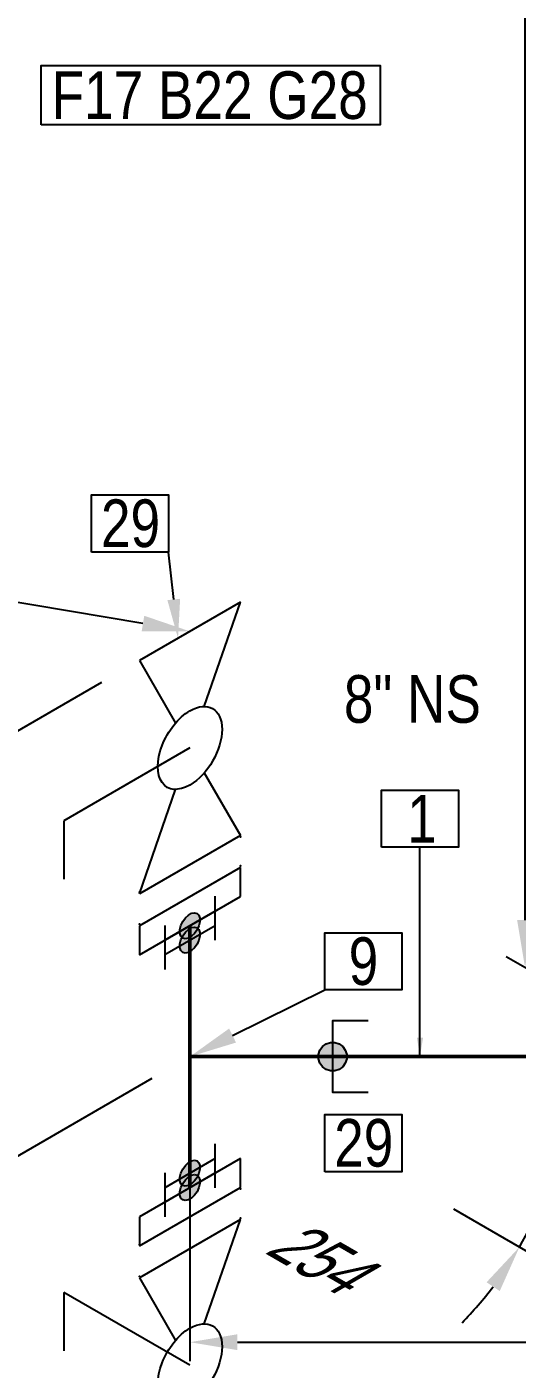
# Model space of a CAD drawing. Header units: millimetres. Extents: x 0 to 594, y 0 to 420.
# Drawn here: x 179.5 to 205.3, y 147.1 to 217.6 of the extents above; entities that cross this region are included whole.
import ezdxf
from ezdxf import colors
from ezdxf.entities.mleader import LeaderData, LeaderLine
from ezdxf.enums import TextEntityAlignment as Align
from ezdxf.math import Vec2, Vec3

# ---------------------------------------------------------------- set-up
doc = ezdxf.new("R2010")
doc.units = ezdxf.units.MM
doc.header["$LTSCALE"] = 0.25
for name, color, linetype in [('기울이기 상자', 7, 'Continuous'), ('밸브', 4, 'Continuous'), ('용접', 1, 'Continuous'), ('주석', 7, 'Continuous'), ('치수', 1, 'Continuous')]:
    doc.layers.add(name, color=color, linetype=linetype)
doc.layers.add('파이프 작은 보어', color=30, linetype='Continuous', lineweight=50)
doc.styles.add('AdskIsoAnnotation', font='arial.ttf', dxfattribs={"width": 0.8, "height": 1})
doc.styles.add('AdskIsoMetric', font='arial.ttf', dxfattribs={"width": 0.8, "height": 2.5})
doc.styles.add('AdskIsoMetric-30', font='arial.ttf', dxfattribs={"width": 0.8, "height": 2.5})
doc.styles.add('AdskIsoMetric30', font='arial.ttf', dxfattribs={"width": 0.8, "oblique": 30, "height": 2.5})
doc.styles.get("Standard").update_dxf_attribs({"font": 'arial.ttf'})
doc.dimstyles.new('AdskIsoMetric', dxfattribs={"dimtxt": 2.5, "dimasz": 2.5, "dimexe": 1, "dimexo": 2, "dimgap": 0.8, "dimtad": 1, "dimdec": 0, "dimrnd": 1, "dimzin": 0, "dimdsep": 46, "dimtxsty": 'AdskIsoMetric', "dimcen": 0, "dimclrt": 7, "dimadec": 0, "dimazin": 0, "dimtfac": 1, "dimtdec": 0, "dimtmove": 1, "dimatfit": 3, "dimfxl": 0, "dimfrac": 2, "dimtolj": 1, "dimtzin": 0, "dimarcsym": 0})

# ---------------------------------------------------------------- blocks, each defined once
blk = doc.blocks.new('개스킷-1-IsoRight')
at = {"color": 0, "linetype": 'ByBlock', "lineweight": -2, "extrusion": (1, 0, 0)}
for p in [(-0.0442, 0.2296), (0.0442, 0.1786), (-0.0529, -0.1736), (0.0442, -0.2296)]:
    blk.add_point(p, dxfattribs=at)
blk = doc.blocks.new('볼 밸브-1-IsoRight')
at = {"color": 0, "linetype": 'ByBlock', "lineweight": -2, "extrusion": (0.707107, 0.408248, -0.57735)}
for p, q in [((-0.1006, 0.1164), (-0.3536, 0.4082)), ((-0.3536, 0.4082), (-0.3536, 0)), ((0.1006, 0.0001), (0.3536, 0)), ((-0.3536, 0), (-0.1006, -0.0001)), ((0.3536, 0), (0.3536, -0.4082)), ((0.1125, -0.065), (0.1125, -0.065)), ((0.3536, -0.4082), (0.1007, -0.1162))]:
    blk.add_line(p, q, dxfattribs=at)
at = {"linetype": 'ByBlock', "extrusion": (-1.92296e-16, -1.11022e-16, -1)}
for start_param, end_param in [(-0.785398, 2.356194), (2.356194, 5.497787)]:
    blk.add_ellipse((0, 0), major_axis=(-0.0796, 0.1378), ratio=0.57735, start_param=start_param, end_param=end_param, dxfattribs=at)
blk = doc.blocks.new('Operator_Lever-1-IsoLeft')
at = {"color": 0, "linetype": 'ByBlock', "lineweight": -2, "extrusion": (0, 0.816497, 0.57735)}
for p, q in [((0, 0), (-0.4419, -0.2552)), ((-0.4419, -0.2552), (-0.2652, -0.3572))]:
    blk.add_line(p, q, dxfattribs=at)
blk = doc.blocks.new('플랜지-1-IsoRight')
at = {"color": 0, "linetype": 'ByBlock', "lineweight": -2}
blk.add_wipeout([(0.0442, 0.1786), (-0.0442, 0.2296), (-0.0442, -0.1786), (0.0442, -0.2296)], dxfattribs=at)
at = {"color": 0, "linetype": 'ByBlock', "lineweight": -2, "extrusion": (0.707107, 0.408248, -0.57735)}
for p, q in [((0.0442, 0.1786), (-0.0442, 0.2296)), ((-0.0442, 0.2296), (-0.0442, -0.1786)), ((0.0442, -0.2296), (0.0442, 0.1786)), ((-0.0442, -0.1786), (0.0442, -0.2296))]:
    blk.add_line(p, q, dxfattribs=at)
at = {"color": 0, "linetype": 'ByBlock', "lineweight": -2}
blk.add_wipeout([(0.0442, 0.1786), (-0.0442, 0.2296), (-0.0442, -0.1786), (0.0442, -0.2296)], dxfattribs=at)
at = {"color": 0, "linetype": 'ByBlock', "lineweight": -2, "extrusion": (0.707107, 0.408248, -0.57735)}
for p, q in [((0.0442, 0.1786), (-0.0442, 0.2296)), ((-0.0442, 0.2296), (-0.0442, -0.1786)), ((0.0442, -0.2296), (0.0442, 0.1786)), ((-0.0442, -0.1786), (0.0442, -0.2296))]:
    blk.add_line(p, q, dxfattribs=at)
blk = doc.blocks.new('Operator_Lever-2-IsoRight')
at = {"color": 0, "linetype": 'ByBlock', "lineweight": -2, "extrusion": (-0.707107, -0.408248, 0.57735)}
for p, q in [((0, 0), (0, -0.5103)), ((0, -0.5103), (0.1768, -0.6124))]:
    blk.add_line(p, q, dxfattribs=at)
blk = doc.blocks.new('*D148')
at = {"layer": 'Defpoints', "color": 0}
for p in [(188.108, 163.499), (208.108, 163.499), (206.902, 156.659), (205.429, 153.499)]:
    blk.add_point(p, dxfattribs=at)
at = {"layer": '치수', "color": 0, "lineweight": -2}
for start, end in [(7.16661, 14.33325), (330, 359.99996), (315.66671, 322.83336)]:
    blk.add_arc((188.108, 163.499), 20, start, end, dxfattribs=at)
at = {"layer": '치수', "color": 0}
for points in [[(208.368, 166.02), (207.536, 165.968), (208.108, 163.499)], [(203.699, 151.647), (204.393, 151.186), (205.429, 153.499)]]:
    blk.add_solid(points, dxfattribs=at)
at = {"layer": '치수', "color": 7, "insert": (211.618, 158.006), "char_height": 2.5, "attachment_point": 5, "style": 'AdskIsoMetric'}
blk.add_mtext('\\A1;45° H', dxfattribs=at)
blk = doc.blocks.new('*D95')
at = {"layer": 'Defpoints', "color": 0}
for p in [(188.108, 163.499), (227.374, 163.499), (227.374, 148.499)]:
    blk.add_point(p, dxfattribs=at)
at = {"layer": '치수', "color": 0, "lineweight": -2}
for p, q in [((188.108, 161.499), (188.108, 147.499)), ((227.374, 161.499), (227.374, 147.499)), ((190.608, 148.499), (224.874, 148.499))]:
    blk.add_line(p, q, dxfattribs=at)
at = {"layer": '치수', "color": 0}
for points in [[(190.608, 148.916), (190.608, 148.083), (188.108, 148.499)], [(224.874, 148.916), (224.874, 148.083), (227.374, 148.499)]]:
    blk.add_solid(points, dxfattribs=at)
at = {"layer": '치수', "color": 7, "insert": (211.551, 150.92), "char_height": 2.5, "attachment_point": 5, "style": 'AdskIsoMetric'}
blk.add_mtext('\\A1;359', dxfattribs=at)
blk = doc.blocks.new('*D96')
at = {"layer": 'Defpoints', "color": 0}
for p in [(185.457, 184.306), (188.108, 163.499), (175.118, 155.999)]:
    blk.add_point(p, dxfattribs=at)
at = {"layer": '치수', "color": 0, "lineweight": -2}
for p, q in [((183.457, 183.151), (174.118, 177.759)), ((175.118, 175.836), (175.118, 158.499)), ((186.108, 162.345), (174.118, 155.422))]:
    blk.add_line(p, q, dxfattribs=at)
at = {"layer": '치수', "color": 0}
for points in [[(174.701, 175.836), (175.535, 175.836), (175.118, 178.336)], [(174.701, 158.499), (175.535, 158.499), (175.118, 155.999)]]:
    blk.add_solid(points, dxfattribs=at)
at = {"layer": '치수', "color": 7, "insert": (172.873, 165.872), "char_height": 2.5, "attachment_point": 5, "rotation": 90, "style": 'AdskIsoMetric-30'}
blk.add_mtext('\\A1;227', dxfattribs=at)
blk = doc.blocks.new('*D97')
at = {"layer": 'Defpoints', "color": 0}
for p in [(188.108, 163.499), (188.108, 134.134), (175.118, 126.634)]:
    blk.add_point(p, dxfattribs=at)
at = {"layer": '치수', "color": 0, "lineweight": -2}
for p, q in [((186.108, 162.345), (174.118, 155.422)), ((175.118, 153.499), (175.118, 129.134)), ((186.108, 132.979), (174.118, 126.057))]:
    blk.add_line(p, q, dxfattribs=at)
at = {"layer": '치수', "color": 0}
for points in [[(174.701, 153.499), (175.535, 153.499), (175.118, 155.999)], [(174.701, 129.134), (175.535, 129.134), (175.118, 126.634)]]:
    blk.add_solid(points, dxfattribs=at)
at = {"layer": '치수', "color": 7, "insert": (172.851, 140.008), "char_height": 2.5, "attachment_point": 5, "rotation": 90, "style": 'AdskIsoMetric-30'}
blk.add_mtext('\\A1;328', dxfattribs=at)
blk = doc.blocks.new('*D129')
at = {"layer": 'Defpoints', "color": 0}
for p in [(205.724, 273.236), (227.374, 260.736), (227.374, 155.671)]:
    blk.add_point(p, dxfattribs=at)
at = {"layer": '치수', "color": 0, "lineweight": -2}
for p, q in [((225.374, 261.891), (204.724, 273.813)), ((205.724, 170.671), (205.724, 270.736)), ((225.374, 156.826), (204.724, 168.748))]:
    blk.add_line(p, q, dxfattribs=at)
at = {"layer": '치수', "color": 0}
for points in [[(205.307, 270.736), (206.14, 270.736), (205.724, 273.236)], [(205.307, 170.671), (206.14, 170.671), (205.724, 168.171)]]:
    blk.add_solid(points, dxfattribs=at)
at = {"layer": '치수', "color": 7, "insert": (203.457, 222.012), "char_height": 2.5, "attachment_point": 5, "rotation": 90, "style": 'AdskIsoMetric30'}
blk.add_mtext('\\A1;1885', dxfattribs=at)
blk = doc.blocks.new('*D138')
at = {"layer": 'Defpoints', "color": 0}
for p in [(188.108, 163.499), (207.74, 152.164), (207.741, 152.164)]:
    blk.add_point(p, dxfattribs=at)
at = {"layer": '치수', "color": 7, "insert": (194.601, 153.119), "char_height": 2.5, "attachment_point": 5, "rotation": 330, "style": 'AdskIsoMetric30'}
blk.add_mtext('\\A1;254', dxfattribs=at)
blk = doc.blocks.new('티-1-Iso2DSkew0')
at = {"color": 0, "linetype": 'ByBlock', "lineweight": -2, "extrusion": (3.71186e-06, 0.57735, -0.816497)}
for p, q in [((0, 0), (0, 6.124)), ((0, -6.124), (0, 0)), ((0, 0), (7.5, 0))]:
    blk.add_line(p, q, dxfattribs=at)
blk = doc.blocks.new('SocketWeld-1-IsoRight')
blk.add_hatch(color=256).paths.add_polyline_path([(0.0055, 0.0371), (0.0057, 0.0369), (0.006, 0.0367), (0.0062, 0.0365), (0.0064, 0.0363), (0.0066, 0.0361), (0.0068, 0.0359), (0.007, 0.0357), (0.0072, 0.0355), (0.0075, 0.0353), (0.0077, 0.0351), (0.0079, 0.0349), (0.0081, 0.0347), (0.0083, 0.0345), (0.0085, 0.0343), (0.0088, 0.0341), (0.009, 0.0339), (0.0092, 0.0337), (0.0094, 0.0334), (0.0096, 0.0332), (0.0098, 0.033), (0.01, 0.0328), (0.0103, 0.0326), (0.0105, 0.0324), (0.0107, 0.0322), (0.0109, 0.032), (0.0111, 0.0318), (0.0113, 0.0316), (0.0115, 0.0314), (0.0118, 0.0312), (0.012, 0.031), (0.0122, 0.0308), (0.0124, 0.0306), (0.0126, 0.0304), (0.0128, 0.0302), (0.013, 0.03), (0.0133, 0.0298), (0.0135, 0.0296), (0.0137, 0.0294), (0.0139, 0.0292), (0.0141, 0.0289), (0.0143, 0.0287), (0.0145, 0.0285), (0.0148, 0.0283), (0.015, 0.0281), (0.0152, 0.0279), (0.0154, 0.0277), (0.0156, 0.0275), (0.0158, 0.0273), (0.0161, 0.0271), (0.0161, 0.0271), (0.0162, 0.0268), (0.0164, 0.0266), (0.0166, 0.0263), (0.0168, 0.0261), (0.017, 0.0258), (0.0171, 0.0256), (0.0173, 0.0253), (0.0175, 0.025), (0.0177, 0.0248), (0.0179, 0.0245), (0.0181, 0.0243), (0.0182, 0.024), (0.0184, 0.0237), (0.0186, 0.0235), (0.0188, 0.0232), (0.019, 0.023), (0.0192, 0.0227), (0.0193, 0.0225), (0.0195, 0.0222), (0.0197, 0.0219), (0.0199, 0.0217), (0.0201, 0.0214), (0.0203, 0.0212), (0.0204, 0.0209), (0.0206, 0.0206), (0.0208, 0.0204), (0.021, 0.0201), (0.0212, 0.0199), (0.0213, 0.0196), (0.0215, 0.0193), (0.0217, 0.0191), (0.0219, 0.0188), (0.0221, 0.0186), (0.0223, 0.0183), (0.0224, 0.0181), (0.0226, 0.0178), (0.0228, 0.0175), (0.023, 0.0173), (0.0232, 0.017), (0.0234, 0.0168), (0.0235, 0.0165), (0.0237, 0.0162), (0.0239, 0.016), (0.0241, 0.0157), (0.0243, 0.0155), (0.0245, 0.0152), (0.0246, 0.015), (0.0248, 0.0147), (0.025, 0.0144), (0.025, 0.0144), (0.0251, 0.0141), (0.0253, 0.0139), (0.0254, 0.0136), (0.0255, 0.0133), (0.0257, 0.013), (0.0258, 0.0127), (0.0259, 0.0124), (0.0261, 0.0121), (0.0262, 0.0118), (0.0263, 0.0116), (0.0265, 0.0113), (0.0266, 0.011), (0.0267, 0.0107), (0.0269, 0.0104), (0.027, 0.0101), (0.0271, 0.0098), (0.0273, 0.0095), (0.0274, 0.0093), (0.0275, 0.009), (0.0277, 0.0087), (0.0278, 0.0084), (0.0279, 0.0081), (0.0281, 0.0078), (0.0282, 0.0075), (0.0283, 0.0072), (0.0284, 0.007), (0.0286, 0.0067), (0.0287, 0.0064), (0.0288, 0.0061), (0.029, 0.0058), (0.0291, 0.0055), (0.0292, 0.0052), (0.0294, 0.0049), (0.0295, 0.0047), (0.0296, 0.0044), (0.0298, 0.0041), (0.0299, 0.0038), (0.03, 0.0035), (0.0302, 0.0032), (0.0303, 0.0029), (0.0304, 0.0026), (0.0306, 0.0024), (0.0307, 0.0021), (0.0308, 0.0018), (0.031, 0.0015), (0.0311, 0.0012), (0.0312, 0.0009), (0.0314, 0.0006), (0.0315, 0.0003), (0.0315, 0.0003), (0.0316, 0.0001), (0.0316, -0.0002), (0.0317, -0.0005), (0.0318, -0.0008), (0.0319, -0.0011), (0.0319, -0.0014), (0.032, -0.0017), (0.0321, -0.002), (0.0321, -0.0022), (0.0322, -0.0025), (0.0323, -0.0028), (0.0323, -0.0031), (0.0324, -0.0034), (0.0325, -0.0037), (0.0325, -0.004), (0.0326, -0.0043), (0.0327, -0.0046), (0.0328, -0.0048), (0.0328, -0.0051), (0.0329, -0.0054), (0.033, -0.0057), (0.033, -0.006), (0.0331, -0.0063), (0.0332, -0.0066), (0.0332, -0.0069), (0.0333, -0.0071), (0.0334, -0.0074), (0.0335, -0.0077), (0.0335, -0.008), (0.0336, -0.0083), (0.0337, -0.0086), (0.0337, -0.0089), (0.0338, -0.0092), (0.0339, -0.0095), (0.0339, -0.0097), (0.034, -0.01), (0.0341, -0.0103), (0.0342, -0.0106), (0.0342, -0.0109), (0.0343, -0.0112), (0.0344, -0.0115), (0.0344, -0.0118), (0.0345, -0.012), (0.0346, -0.0123), (0.0346, -0.0126), (0.0347, -0.0129), (0.0348, -0.0132), (0.0349, -0.0135), (0.0349, -0.0138), (0.0349, -0.0138), (0.0349, -0.014), (0.0349, -0.0143), (0.0349, -0.0146), (0.0349, -0.0148), (0.0349, -0.0151), (0.0349, -0.0153), (0.0349, -0.0156), (0.0349, -0.0159), (0.0349, -0.0161), (0.0349, -0.0164), (0.0349, -0.0166), (0.0349, -0.0169), (0.0349, -0.0172), (0.0349, -0.0174), (0.0349, -0.0177), (0.0349, -0.0179), (0.0349, -0.0182), (0.0349, -0.0185), (0.0349, -0.0187), (0.0349, -0.019), (0.0349, -0.0192), (0.0349, -0.0195), (0.0349, -0.0198), (0.0349, -0.02), (0.0349, -0.0203), (0.0349, -0.0206), (0.0349, -0.0208), (0.0349, -0.0211), (0.0349, -0.0213), (0.0349, -0.0216), (0.0349, -0.0219), (0.0349, -0.0221), (0.0349, -0.0224), (0.0349, -0.0226), (0.0349, -0.0229), (0.0349, -0.0232), (0.0349, -0.0234), (0.0349, -0.0237), (0.0349, -0.0239), (0.0349, -0.0242), (0.0349, -0.0245), (0.0349, -0.0247), (0.0349, -0.025), (0.0349, -0.0252), (0.0349, -0.0255), (0.0349, -0.0258), (0.0349, -0.026), (0.0349, -0.0263), (0.0349, -0.0265), (0.0349, -0.0265), (0.0349, -0.0268), (0.0348, -0.027), (0.0347, -0.0272), (0.0346, -0.0274), (0.0346, -0.0276), (0.0345, -0.0278), (0.0344, -0.028), (0.0344, -0.0282), (0.0343, -0.0284), (0.0342, -0.0286), (0.0342, -0.0288), (0.0341, -0.029), (0.034, -0.0292), (0.0339, -0.0295), (0.0339, -0.0297), (0.0338, -0.0299), (0.0337, -0.0301), (0.0337, -0.0303), (0.0336, -0.0305), (0.0335, -0.0307), (0.0335, -0.0309), (0.0334, -0.0311), (0.0333, -0.0313), (0.0332, -0.0315), (0.0332, -0.0317), (0.0331, -0.0319), (0.033, -0.0322), (0.033, -0.0324), (0.0329, -0.0326), (0.0328, -0.0328), (0.0328, -0.033), (0.0327, -0.0332), (0.0326, -0.0334), (0.0325, -0.0336), (0.0325, -0.0338), (0.0324, -0.034), (0.0323, -0.0342), (0.0323, -0.0344), (0.0322, -0.0346), (0.0321, -0.0349), (0.0321, -0.0351), (0.032, -0.0353), (0.0319, -0.0355), (0.0319, -0.0357), (0.0318, -0.0359), (0.0317, -0.0361), (0.0316, -0.0363), (0.0316, -0.0365), (0.0315, -0.0367), (0.0315, -0.0367), (0.0314, -0.0369), (0.0312, -0.037), (0.0311, -0.0371), (0.031, -0.0373), (0.0308, -0.0374), (0.0307, -0.0375), (0.0306, -0.0377), (0.0304, -0.0378), (0.0303, -0.0379), (0.0302, -0.0381), (0.03, -0.0382), (0.0299, -0.0383), (0.0298, -0.0385), (0.0296, -0.0386), (0.0295, -0.0387), (0.0294, -0.0389), (0.0292, -0.039), (0.0291, -0.0391), (0.029, -0.0393), (0.0288, -0.0394), (0.0287, -0.0395), (0.0286, -0.0397), (0.0284, -0.0398), (0.0283, -0.0399), (0.0282, -0.0401), (0.0281, -0.0402), (0.0279, -0.0403), (0.0278, -0.0405), (0.0277, -0.0406), (0.0275, -0.0408), (0.0274, -0.0409), (0.0273, -0.041), (0.0271, -0.0412), (0.027, -0.0413), (0.0269, -0.0414), (0.0267, -0.0416), (0.0266, -0.0417), (0.0265, -0.0418), (0.0263, -0.042), (0.0262, -0.0421), (0.0261, -0.0422), (0.0259, -0.0424), (0.0258, -0.0425), (0.0257, -0.0426), (0.0255, -0.0428), (0.0254, -0.0429), (0.0253, -0.043), (0.0251, -0.0432), (0.025, -0.0433), (0.025, -0.0433), (0.0248, -0.0433), (0.0246, -0.0434), (0.0245, -0.0434), (0.0243, -0.0435), (0.0241, -0.0435), (0.0239, -0.0436), (0.0237, -0.0436), (0.0235, -0.0437), (0.0234, -0.0437), (0.0232, -0.0438), (0.023, -0.0438), (0.0228, -0.0439), (0.0226, -0.0439), (0.0224, -0.044), (0.0223, -0.044), (0.0221, -0.0441), (0.0219, -0.0441), (0.0217, -0.0442), (0.0215, -0.0442), (0.0213, -0.0443), (0.0212, -0.0443), (0.021, -0.0444), (0.0208, -0.0444), (0.0206, -0.0444), (0.0204, -0.0445), (0.0203, -0.0445), (0.0201, -0.0446), (0.0199, -0.0446), (0.0197, -0.0447), (0.0195, -0.0447), (0.0193, -0.0448), (0.0192, -0.0448), (0.019, -0.0449), (0.0188, -0.0449), (0.0186, -0.045), (0.0184, -0.045), (0.0182, -0.0451), (0.0181, -0.0451), (0.0179, -0.0452), (0.0177, -0.0452), (0.0175, -0.0453), (0.0173, -0.0453), (0.0171, -0.0454), (0.017, -0.0454), (0.0168, -0.0455), (0.0166, -0.0455), (0.0164, -0.0455), (0.0162, -0.0456), (0.0161, -0.0456), (0.0161, -0.0456), (0.0158, -0.0456), (0.0156, -0.0456), (0.0154, -0.0455), (0.0152, -0.0455), (0.015, -0.0454), (0.0148, -0.0454), (0.0145, -0.0453), (0.0143, -0.0453), (0.0141, -0.0453), (0.0139, -0.0452), (0.0137, -0.0452), (0.0135, -0.0451), (0.0133, -0.0451), (0.013, -0.045), (0.0128, -0.045), (0.0126, -0.0449), (0.0124, -0.0449), (0.0122, -0.0449), (0.012, -0.0448), (0.0118, -0.0448), (0.0115, -0.0447), (0.0113, -0.0447), (0.0111, -0.0446), (0.0109, -0.0446), (0.0107, -0.0446), (0.0105, -0.0445), (0.0103, -0.0445), (0.01, -0.0444), (0.0098, -0.0444), (0.0096, -0.0443), (0.0094, -0.0443), (0.0092, -0.0443), (0.009, -0.0442), (0.0088, -0.0442), (0.0085, -0.0441), (0.0083, -0.0441), (0.0081, -0.044), (0.0079, -0.044), (0.0077, -0.0439), (0.0075, -0.0439), (0.0072, -0.0439), (0.007, -0.0438), (0.0068, -0.0438), (0.0066, -0.0437), (0.0064, -0.0437), (0.0062, -0.0436), (0.006, -0.0436), (0.0057, -0.0436), (0.0055, -0.0435), (0.0055, -0.0435), (0.0053, -0.0434), (0.0051, -0.0433), (0.0049, -0.0431), (0.0046, -0.043), (0.0044, -0.0429), (0.0042, -0.0427), (0.004, -0.0426), (0.0037, -0.0425), (0.0035, -0.0423), (0.0033, -0.0422), (0.003, -0.0421), (0.0028, -0.042), (0.0026, -0.0418), (0.0024, -0.0417), (0.0021, -0.0416), (0.0019, -0.0414), (0.0017, -0.0413), (0.0015, -0.0412), (0.0012, -0.041), (0.001, -0.0409), (0.0008, -0.0408), (0.0006, -0.0406), (0.0003, -0.0405), (0.0001, -0.0404), (-0.0001, -0.0403), (-0.0003, -0.0401), (-0.0006, -0.04), (-0.0008, -0.0399), (-0.001, -0.0397), (-0.0012, -0.0396), (-0.0015, -0.0395), (-0.0017, -0.0393), (-0.0019, -0.0392), (-0.0021, -0.0391), (-0.0024, -0.039), (-0.0026, -0.0388), (-0.0028, -0.0387), (-0.003, -0.0386), (-0.0033, -0.0384), (-0.0035, -0.0383), (-0.0037, -0.0382), (-0.004, -0.038), (-0.0042, -0.0379), (-0.0044, -0.0378), (-0.0046, -0.0377), (-0.0049, -0.0375), (-0.0051, -0.0374), (-0.0053, -0.0373), (-0.0055, -0.0371), (-0.0055, -0.0371), (-0.0057, -0.0369), (-0.006, -0.0367), (-0.0062, -0.0365), (-0.0064, -0.0363), (-0.0066, -0.0361), (-0.0068, -0.0359), (-0.007, -0.0357), (-0.0072, -0.0355), (-0.0075, -0.0353), (-0.0077, -0.0351), (-0.0079, -0.0349), (-0.0081, -0.0347), (-0.0083, -0.0345), (-0.0085, -0.0343), (-0.0088, -0.0341), (-0.009, -0.0339), (-0.0092, -0.0337), (-0.0094, -0.0334), (-0.0096, -0.0332), (-0.0098, -0.033), (-0.01, -0.0328), (-0.0103, -0.0326), (-0.0105, -0.0324), (-0.0107, -0.0322), (-0.0109, -0.032), (-0.0111, -0.0318), (-0.0113, -0.0316), (-0.0115, -0.0314), (-0.0118, -0.0312), (-0.012, -0.031), (-0.0122, -0.0308), (-0.0124, -0.0306), (-0.0126, -0.0304), (-0.0128, -0.0302), (-0.013, -0.03), (-0.0133, -0.0298), (-0.0135, -0.0296), (-0.0137, -0.0294), (-0.0139, -0.0292), (-0.0141, -0.0289), (-0.0143, -0.0287), (-0.0145, -0.0285), (-0.0148, -0.0283), (-0.015, -0.0281), (-0.0152, -0.0279), (-0.0154, -0.0277), (-0.0156, -0.0275), (-0.0158, -0.0273), (-0.0161, -0.0271), (-0.0161, -0.0271), (-0.0162, -0.0268), (-0.0164, -0.0266), (-0.0166, -0.0263), (-0.0168, -0.0261), (-0.017, -0.0258), (-0.0171, -0.0256), (-0.0173, -0.0253), (-0.0175, -0.025), (-0.0177, -0.0248), (-0.0179, -0.0245), (-0.0181, -0.0243), (-0.0182, -0.024), (-0.0184, -0.0237), (-0.0186, -0.0235), (-0.0188, -0.0232), (-0.019, -0.023), (-0.0192, -0.0227), (-0.0193, -0.0225), (-0.0195, -0.0222), (-0.0197, -0.0219), (-0.0199, -0.0217), (-0.0201, -0.0214), (-0.0203, -0.0212), (-0.0204, -0.0209), (-0.0206, -0.0206), (-0.0208, -0.0204), (-0.021, -0.0201), (-0.0212, -0.0199), (-0.0213, -0.0196), (-0.0215, -0.0193), (-0.0217, -0.0191), (-0.0219, -0.0188), (-0.0221, -0.0186), (-0.0223, -0.0183), (-0.0224, -0.0181), (-0.0226, -0.0178), (-0.0228, -0.0175), (-0.023, -0.0173), (-0.0232, -0.017), (-0.0234, -0.0168), (-0.0235, -0.0165), (-0.0237, -0.0162), (-0.0239, -0.016), (-0.0241, -0.0157), (-0.0243, -0.0155), (-0.0245, -0.0152), (-0.0246, -0.015), (-0.0248, -0.0147), (-0.025, -0.0144), (-0.025, -0.0144), (-0.0251, -0.0141), (-0.0253, -0.0139), (-0.0254, -0.0136), (-0.0255, -0.0133), (-0.0257, -0.013), (-0.0258, -0.0127), (-0.0259, -0.0124), (-0.0261, -0.0121), (-0.0262, -0.0118), (-0.0263, -0.0116), (-0.0265, -0.0113), (-0.0266, -0.011), (-0.0267, -0.0107), (-0.0269, -0.0104), (-0.027, -0.0101), (-0.0271, -0.0098), (-0.0273, -0.0095), (-0.0274, -0.0093), (-0.0275, -0.009), (-0.0277, -0.0087), (-0.0278, -0.0084), (-0.0279, -0.0081), (-0.0281, -0.0078), (-0.0282, -0.0075), (-0.0283, -0.0072), (-0.0284, -0.007), (-0.0286, -0.0067), (-0.0287, -0.0064), (-0.0288, -0.0061), (-0.029, -0.0058), (-0.0291, -0.0055), (-0.0292, -0.0052), (-0.0294, -0.0049), (-0.0295, -0.0047), (-0.0296, -0.0044), (-0.0298, -0.0041), (-0.0299, -0.0038), (-0.03, -0.0035), (-0.0302, -0.0032), (-0.0303, -0.0029), (-0.0304, -0.0026), (-0.0306, -0.0024), (-0.0307, -0.0021), (-0.0308, -0.0018), (-0.031, -0.0015), (-0.0311, -0.0012), (-0.0312, -0.0009), (-0.0314, -0.0006), (-0.0315, -0.0003), (-0.0315, -0.0003), (-0.0316, -0.0001), (-0.0316, 0.0002), (-0.0317, 0.0005), (-0.0318, 0.0008), (-0.0319, 0.0011), (-0.0319, 0.0014), (-0.032, 0.0017), (-0.0321, 0.002), (-0.0321, 0.0022), (-0.0322, 0.0025), (-0.0323, 0.0028), (-0.0323, 0.0031), (-0.0324, 0.0034), (-0.0325, 0.0037), (-0.0325, 0.004), (-0.0326, 0.0043), (-0.0327, 0.0046), (-0.0328, 0.0048), (-0.0328, 0.0051), (-0.0329, 0.0054), (-0.033, 0.0057), (-0.033, 0.006), (-0.0331, 0.0063), (-0.0332, 0.0066), (-0.0332, 0.0069), (-0.0333, 0.0071), (-0.0334, 0.0074), (-0.0335, 0.0077), (-0.0335, 0.008), (-0.0336, 0.0083), (-0.0337, 0.0086), (-0.0337, 0.0089), (-0.0338, 0.0092), (-0.0339, 0.0095), (-0.0339, 0.0097), (-0.034, 0.01), (-0.0341, 0.0103), (-0.0342, 0.0106), (-0.0342, 0.0109), (-0.0343, 0.0112), (-0.0344, 0.0115), (-0.0344, 0.0118), (-0.0345, 0.012), (-0.0346, 0.0123), (-0.0346, 0.0126), (-0.0347, 0.0129), (-0.0348, 0.0132), (-0.0349, 0.0135), (-0.0349, 0.0138), (-0.0349, 0.0138), (-0.0349, 0.014), (-0.0349, 0.0143), (-0.0349, 0.0146), (-0.0349, 0.0148), (-0.0349, 0.0151), (-0.0349, 0.0153), (-0.0349, 0.0156), (-0.0349, 0.0159), (-0.0349, 0.0161), (-0.0349, 0.0164), (-0.0349, 0.0166), (-0.0349, 0.0169), (-0.0349, 0.0172), (-0.0349, 0.0174), (-0.0349, 0.0177), (-0.0349, 0.0179), (-0.0349, 0.0182), (-0.0349, 0.0185), (-0.0349, 0.0187), (-0.0349, 0.019), (-0.0349, 0.0192), (-0.0349, 0.0195), (-0.0349, 0.0198), (-0.0349, 0.02), (-0.0349, 0.0203), (-0.0349, 0.0206), (-0.0349, 0.0208), (-0.0349, 0.0211), (-0.0349, 0.0213), (-0.0349, 0.0216), (-0.0349, 0.0219), (-0.0349, 0.0221), (-0.0349, 0.0224), (-0.0349, 0.0226), (-0.0349, 0.0229), (-0.0349, 0.0232), (-0.0349, 0.0234), (-0.0349, 0.0237), (-0.0349, 0.0239), (-0.0349, 0.0242), (-0.0349, 0.0245), (-0.0349, 0.0247), (-0.0349, 0.025), (-0.0349, 0.0252), (-0.0349, 0.0255), (-0.0349, 0.0258), (-0.0349, 0.026), (-0.0349, 0.0263), (-0.0349, 0.0265), (-0.0349, 0.0265), (-0.0349, 0.0268), (-0.0348, 0.027), (-0.0347, 0.0272), (-0.0346, 0.0274), (-0.0346, 0.0276), (-0.0345, 0.0278), (-0.0344, 0.028), (-0.0344, 0.0282), (-0.0343, 0.0284), (-0.0342, 0.0286), (-0.0342, 0.0288), (-0.0341, 0.029), (-0.034, 0.0292), (-0.0339, 0.0295), (-0.0339, 0.0297), (-0.0338, 0.0299), (-0.0337, 0.0301), (-0.0337, 0.0303), (-0.0336, 0.0305), (-0.0335, 0.0307), (-0.0335, 0.0309), (-0.0334, 0.0311), (-0.0333, 0.0313), (-0.0332, 0.0315), (-0.0332, 0.0317), (-0.0331, 0.0319), (-0.033, 0.0322), (-0.033, 0.0324), (-0.0329, 0.0326), (-0.0328, 0.0328), (-0.0328, 0.033), (-0.0327, 0.0332), (-0.0326, 0.0334), (-0.0325, 0.0336), (-0.0325, 0.0338), (-0.0324, 0.034), (-0.0323, 0.0342), (-0.0323, 0.0344), (-0.0322, 0.0346), (-0.0321, 0.0349), (-0.0321, 0.0351), (-0.032, 0.0353), (-0.0319, 0.0355), (-0.0319, 0.0357), (-0.0318, 0.0359), (-0.0317, 0.0361), (-0.0316, 0.0363), (-0.0316, 0.0365), (-0.0315, 0.0367), (-0.0315, 0.0367), (-0.0314, 0.0369), (-0.0312, 0.037), (-0.0311, 0.0371), (-0.031, 0.0373), (-0.0308, 0.0374), (-0.0307, 0.0375), (-0.0306, 0.0377), (-0.0304, 0.0378), (-0.0303, 0.0379), (-0.0302, 0.0381), (-0.03, 0.0382), (-0.0299, 0.0383), (-0.0298, 0.0385), (-0.0296, 0.0386), (-0.0295, 0.0387), (-0.0294, 0.0389), (-0.0292, 0.039), (-0.0291, 0.0391), (-0.029, 0.0393), (-0.0288, 0.0394), (-0.0287, 0.0395), (-0.0286, 0.0397), (-0.0284, 0.0398), (-0.0283, 0.0399), (-0.0282, 0.0401), (-0.0281, 0.0402), (-0.0279, 0.0403), (-0.0278, 0.0405), (-0.0277, 0.0406), (-0.0275, 0.0408), (-0.0274, 0.0409), (-0.0273, 0.041), (-0.0271, 0.0412), (-0.027, 0.0413), (-0.0269, 0.0414), (-0.0267, 0.0416), (-0.0266, 0.0417), (-0.0265, 0.0418), (-0.0263, 0.042), (-0.0262, 0.0421), (-0.0261, 0.0422), (-0.0259, 0.0424), (-0.0258, 0.0425), (-0.0257, 0.0426), (-0.0255, 0.0428), (-0.0254, 0.0429), (-0.0253, 0.043), (-0.0251, 0.0432), (-0.025, 0.0433), (-0.025, 0.0433), (-0.0248, 0.0433), (-0.0246, 0.0434), (-0.0245, 0.0434), (-0.0243, 0.0435), (-0.0241, 0.0435), (-0.0239, 0.0436), (-0.0237, 0.0436), (-0.0235, 0.0437), (-0.0234, 0.0437), (-0.0232, 0.0438), (-0.023, 0.0438), (-0.0228, 0.0439), (-0.0226, 0.0439), (-0.0224, 0.044), (-0.0223, 0.044), (-0.0221, 0.0441), (-0.0219, 0.0441), (-0.0217, 0.0442), (-0.0215, 0.0442), (-0.0213, 0.0443), (-0.0212, 0.0443), (-0.021, 0.0444), (-0.0208, 0.0444), (-0.0206, 0.0444), (-0.0204, 0.0445), (-0.0203, 0.0445), (-0.0201, 0.0446), (-0.0199, 0.0446), (-0.0197, 0.0447), (-0.0195, 0.0447), (-0.0193, 0.0448), (-0.0192, 0.0448), (-0.019, 0.0449), (-0.0188, 0.0449), (-0.0186, 0.045), (-0.0184, 0.045), (-0.0182, 0.0451), (-0.0181, 0.0451), (-0.0179, 0.0452), (-0.0177, 0.0452), (-0.0175, 0.0453), (-0.0173, 0.0453), (-0.0171, 0.0454), (-0.017, 0.0454), (-0.0168, 0.0455), (-0.0166, 0.0455), (-0.0164, 0.0455), (-0.0162, 0.0456), (-0.0161, 0.0456), (-0.0161, 0.0456), (-0.0158, 0.0456), (-0.0156, 0.0456), (-0.0154, 0.0455), (-0.0152, 0.0455), (-0.015, 0.0454), (-0.0148, 0.0454), (-0.0145, 0.0453), (-0.0143, 0.0453), (-0.0141, 0.0453), (-0.0139, 0.0452), (-0.0137, 0.0452), (-0.0135, 0.0451), (-0.0133, 0.0451), (-0.013, 0.045), (-0.0128, 0.045), (-0.0126, 0.0449), (-0.0124, 0.0449), (-0.0122, 0.0449), (-0.012, 0.0448), (-0.0118, 0.0448), (-0.0115, 0.0447), (-0.0113, 0.0447), (-0.0111, 0.0446), (-0.0109, 0.0446), (-0.0107, 0.0446), (-0.0105, 0.0445), (-0.0103, 0.0445), (-0.01, 0.0444), (-0.0098, 0.0444), (-0.0096, 0.0443), (-0.0094, 0.0443), (-0.0092, 0.0443), (-0.009, 0.0442), (-0.0088, 0.0442), (-0.0085, 0.0441), (-0.0083, 0.0441), (-0.0081, 0.044), (-0.0079, 0.044), (-0.0077, 0.0439), (-0.0075, 0.0439), (-0.0072, 0.0439), (-0.007, 0.0438), (-0.0068, 0.0438), (-0.0066, 0.0437), (-0.0064, 0.0437), (-0.0062, 0.0436), (-0.006, 0.0436), (-0.0057, 0.0436), (-0.0055, 0.0435), (-0.0055, 0.0435), (-0.0053, 0.0434), (-0.0051, 0.0433), (-0.0049, 0.0431), (-0.0046, 0.043), (-0.0044, 0.0429), (-0.0042, 0.0427), (-0.004, 0.0426), (-0.0037, 0.0425), (-0.0035, 0.0423), (-0.0033, 0.0422), (-0.003, 0.0421), (-0.0028, 0.042), (-0.0026, 0.0418), (-0.0024, 0.0417), (-0.0021, 0.0416), (-0.0019, 0.0414), (-0.0017, 0.0413), (-0.0015, 0.0412), (-0.0012, 0.041), (-0.001, 0.0409), (-0.0008, 0.0408), (-0.0006, 0.0406), (-0.0003, 0.0405), (-0.0001, 0.0404), (0.0001, 0.0403), (0.0003, 0.0401), (0.0006, 0.04), (0.0008, 0.0399), (0.001, 0.0397), (0.0012, 0.0396), (0.0015, 0.0395), (0.0017, 0.0393), (0.0019, 0.0392), (0.0021, 0.0391), (0.0024, 0.039), (0.0026, 0.0388), (0.0028, 0.0387), (0.003, 0.0386), (0.0033, 0.0384), (0.0035, 0.0383), (0.0037, 0.0382), (0.004, 0.038), (0.0042, 0.0379), (0.0044, 0.0378), (0.0046, 0.0377), (0.0049, 0.0375), (0.0051, 0.0374), (0.0053, 0.0373)], flags=0)
at = {"color": 0, "linetype": 'ByBlock', "lineweight": -2, "extrusion": (0.707107, 0.408248, -0.57735)}
for p, q in [((0, 0.1021), (-0.0884, 0.1531)), ((0, -0.1021), (0, 0.1021)), ((-0.0349, 0.0265), (-0.0315, 0.0367)), ((-0.0349, 0.0138), (-0.0349, 0.0265)), ((-0.0315, -0.0003), (-0.0349, 0.0138)), ((-0.0315, 0.0367), (-0.025, 0.0433)), ((-0.025, 0.0433), (-0.0161, 0.0456)), ((-0.0161, 0.0456), (-0.0055, 0.0435)), ((-0.0055, 0.0435), (0.0055, 0.0371)), ((0.0055, 0.0371), (0.0161, 0.0271)), ((0.0161, 0.0271), (0.025, 0.0144)), ((0.025, 0.0144), (0.0315, 0.0003)), ((0.0315, 0.0003), (0.0349, -0.0138)), ((-0.025, -0.0144), (-0.0315, -0.0003)), ((-0.0161, -0.0271), (-0.025, -0.0144)), ((-0.0055, -0.0371), (-0.0161, -0.0271)), ((0.0055, -0.0435), (-0.0055, -0.0371)), ((0.0161, -0.0456), (0.0055, -0.0435)), ((0.025, -0.0433), (0.0161, -0.0456)), ((0.0315, -0.0367), (0.025, -0.0433)), ((0.0349, -0.0265), (0.0315, -0.0367)), ((0.0349, -0.0138), (0.0349, -0.0265)), ((-0.0884, -0.051), (0, -0.1021))]:
    blk.add_line(p, q, dxfattribs=at)
blk = doc.blocks.new('SocketWeld')
at = {"linetype": 'ByBlock', "lineweight": -2}
h = blk.add_hatch(color=0, dxfattribs=at)
h.dxf.hatch_style = 1
h.paths.add_polyline_path([(-0.0078, 0.0494), (-0.0227, 0.0446), (-0.0354, 0.0354), (-0.0446, 0.0227), (-0.0494, 0.0078), (-0.0494, -0.0078), (-0.0446, -0.0227), (-0.0354, -0.0354), (-0.0227, -0.0446), (-0.0078, -0.0494), (0.0078, -0.0494), (0.0227, -0.0446), (0.0354, -0.0354), (0.0446, -0.0227), (0.0494, -0.0078), (0.0494, 0.0078), (0.0446, 0.0227), (0.0354, 0.0354), (0.0227, 0.0446), (0.0078, 0.0494)])
at = {"color": 0, "linetype": 'ByBlock', "lineweight": -2}
blk.add_lwpolyline([(0.125, -0.125), (0, -0.125), (0, 0.125), (0.125, 0.125)], dxfattribs=at)
blk.add_lwpolyline([(-0.0078, 0.0494), (-0.0227, 0.0446), (-0.0354, 0.0354), (-0.0446, 0.0227), (-0.0494, 0.0078), (-0.0494, -0.0078), (-0.0446, -0.0227), (-0.0354, -0.0354), (-0.0227, -0.0446), (-0.0078, -0.0494), (0.0078, -0.0494), (0.0227, -0.0446), (0.0354, -0.0354), (0.0446, -0.0227), (0.0494, -0.0078), (0.0494, 0.0078), (0.0446, 0.0227), (0.0354, 0.0354), (0.0227, 0.0446), (0.0078, 0.0494)], close=True, dxfattribs=at)
blk = doc.blocks.new('AnnoRect')
at = {"color": 0, "linetype": 'ByBlock', "lineweight": -2}
blk.add_wipeout([(-0.8095, -0.6), (-0.8095, 0.6), (0.8095, 0.6), (0.8095, -0.6)], dxfattribs=at)
blk.add_lwpolyline([(-0.8095, -0.6), (-0.8095, 0.6), (0.8095, 0.6), (0.8095, -0.6)], close=True, dxfattribs=at)
at = {"color": 0, "linetype": 'ByBlock', "lineweight": -2, "style": 'AdskIsoAnnotation', "width": 0.8}
blk.add_attdef('XX', text='', height=1, dxfattribs=at).set_placement((0, 0), align=Align.MIDDLE_CENTER)

msp = doc.modelspace()

# ---------------------------------------------------------------- linework, layer by layer
at = {"layer": '기울이기 상자', "extrusion": (3.6121e-16, -1.11266e-12, -1), "elevation": 0}
msp.add_lwpolyline([(-201.9647, 155.4992), (-207.7413, 152.1641), (-213.5179, 155.4992)], dxfattribs=at)
at = {"layer": '파이프 작은 보어'}
msp.add_lwpolyline([(195.6083, 163.4992), (218.714, 163.4992)], dxfattribs=at)

# ---------------------------------------------------------------- block references
at = {"layer": '밸브', "xscale": 15, "yscale": 15, "zscale": 15}
for name, p, rotation in [('개스킷-1-IsoRight', (188.1083, 172.7478), 299.9999999998248), ('개스킷-1-IsoRight', (188.1083, 154.2506), 299.9999999999999), ('볼 밸브-1-IsoRight', (188.1083, 147.2857), 299.9999999999999), ('Operator_Lever-1-IsoLeft', (188.1083, 147.2857), 300.0000000000001)]:
    msp.add_blockref(name, p, dxfattribs=dict(at, rotation=rotation))
at = {"layer": '용접', "extrusion": (4.22019e-07, -2.66231e-13, -1), "xscale": 15, "yscale": 15, "zscale": 15, "rotation": 180.0002001580906}
msp.add_blockref('SocketWeld', (-195.6083, 163.4992, 0.0001), dxfattribs=at)
at = {"layer": '주석'}
ref = msp.add_blockref('AnnoRect', (189.2013, 214), dxfattribs=dict(at, xscale=11, yscale=2.585266030013643, zscale=2.5))
ref.add_attrib('XX_001', 'F17 B22 G28', (180.8384, 212.75), dxfattribs={"layer": '0', "color": 0, "linetype": 'ByBlock', "lineweight": -2, "height": 2.5, "style": 'AdskIsoAnnotation', "width": 0.8})

# ---------------------------------------------------------------- texts
at = {"layer": '주석', "insert": (196.2013, 181), "char_height": 2.5, "attachment_point": 7, "style": 'AdskIsoAnnotation'}
msp.add_mtext('{\\Q0;8" NS}', dxfattribs=at)

# ---------------------------------------------------------------- dimensions: what is measured, and where the dimension line sits
at = {"layer": '치수'}
dim = msp.add_linear_dim(base=(205.7237, 273.2358), p1=(227.3743, 155.6709), p2=(227.3743, 260.7358), angle=90, text='1885', dimstyle='AdskIsoMetric', override={"dimtad": 0, "dimlfac": 17.939401, "dimtxsty": 'AdskIsoMetric30', "dimse1": 0, "dimse2": 0, "dimsd1": 0, "dimsd2": 0, "dimtmove": 1}, dxfattribs=at)
dim.commit()
dim.dimension.update_dxf_attribs({"geometry": '*D129', "text_midpoint": (203.4565, 222.0123), "dimtype": 160})

# ---------------------------------------------------------------- leaders
at = {"layer": '주석'}
ml = msp.add_multileader_mtext('Standard', dxfattribs=at)
ml.set_content('')
ml.set_leader_properties()
ml.build(insert=Vec2(0, 0))
ml.multileader.update_dxf_attribs({"dogleg_length": 3.0619, "arrow_head_size": 2.5})
ctx = ml.context
ctx.base_point, ctx.arrow_head_size, ctx.plane_origin = Vec3(154.1395, 191), 2.5, Vec3(53.2013, 0)
notes = []
notes.append((ctx, [(0, (1, 1, 0), (157.2013, 191), (-1, 0), 3.0619, [(0, [(188.1083, 185.8365)], 0, [])])]))
ctx.mtext, ml.multileader.dxf.content_type = None, 0
ml = msp.add_multileader_mtext('Standard', dxfattribs=at)
ml.set_content('')
ml.set_leader_properties()
ml.build(insert=Vec2(0, 0))
ml.multileader.update_dxf_attribs({"dogleg_length": 0, "arrow_head_size": 2.0482})
ctx = ml.context
ctx.base_point, ctx.arrow_head_size, ctx.plane_origin = Vec3(186.9908, 190), 2.0482, Vec3(53.2013, 0)
notes.append((ctx, [(0, (1, 1, 0), (186.9908, 190), (-1, 0), 0, [(0, [(187.4824, 185.4751)], 0, [])])]))
ctx.mtext, ml.multileader.dxf.content_type = None, 0
ml = msp.add_multileader_mtext('Standard', dxfattribs=at)
ml.set_content('')
ml.set_leader_properties()
ml.build(insert=Vec2(0, 0))
ml.multileader.update_dxf_attribs({"dogleg_length": 0, "arrow_head_size": 0})
ctx = ml.context
ctx.base_point, ctx.arrow_head_size, ctx.plane_origin = Vec3(200.2013, 174.5), 0, Vec3(53.2013, 0)
notes.append((ctx, [(0, (1, 1, 0), (200.2013, 174.5), (-1, 0), 0, [(0, [(200.2013, 163.4992)], 0, [])])]))
ctx.mtext, ml.multileader.dxf.content_type = None, 0
ml = msp.add_multileader_mtext('Standard', dxfattribs=at)
ml.set_content('')
ml.set_leader_properties()
ml.build(insert=Vec2(0, 0))
ml.multileader.update_dxf_attribs({"dogleg_length": 0, "arrow_head_size": 2.5})
ctx = ml.context
ctx.base_point, ctx.arrow_head_size, ctx.plane_origin = Vec3(195.2013, 167), 2.5, Vec3(53.2013, 0)
notes.append((ctx, [(0, (1, 1, 0), (195.2013, 167), (-1, 0), 0, [(0, [(188.1083, 163.4992)], 0, [])])]))
ctx.mtext, ml.multileader.dxf.content_type = None, 0
for ctx, leaders in notes:
    for number, flags, end, landing, length, lines in leaders:
        leader = LeaderData()
        leader.index, (leader.has_last_leader_line, leader.has_dogleg_vector, leader.attachment_direction) = number, flags
        leader.last_leader_point, leader.dogleg_vector, leader.dogleg_length = Vec3(end), Vec3(landing), length
        for number, points, colour, breaks in lines:
            line = LeaderLine()
            line.index, line.vertices, line.color, line.breaks = number, Vec3.list(points), colors.encode_raw_color(colour), breaks
            leader.lines.append(line)
        ctx.leaders.append(leader)

# ---------------------------------------------------------------- next in the draw order: block references
at = {"layer": '밸브', "xscale": 15, "yscale": 15, "zscale": 15}
for p, rotation in [((188.1083, 171.1412), 119.9999999990373), ((188.1083, 155.8572), 300.0000000001925)]:
    msp.add_blockref('플랜지-1-IsoRight', p, dxfattribs=dict(at, rotation=rotation))
at = {"layer": '주석'}
ref = msp.add_blockref('AnnoRect', (184.9671, 191.5), dxfattribs=dict(at, xscale=2.5, yscale=2.5, zscale=2.5))
ref.add_attrib('XX_001', '29', (183.4336, 190.2662), dxfattribs={"layer": '0', "color": 0, "linetype": 'ByBlock', "lineweight": -2, "height": 2.5, "style": 'AdskIsoAnnotation', "width": 0.8})
ref = msp.add_blockref('AnnoRect', (200.2013, 176), dxfattribs=dict(at, xscale=2.5, yscale=2.5, zscale=2.5))
ref.add_attrib('XX_001', '1', (199.5288, 174.7449), dxfattribs={"layer": '0', "color": 0, "linetype": 'ByBlock', "lineweight": -2, "height": 2.5, "style": 'AdskIsoAnnotation', "width": 0.8})

# ---------------------------------------------------------------- next in the draw order: linework, layer by layer
at = {"layer": '파이프 작은 보어'}
for points in [[(188.1083, 169.6229), (188.1083, 170.3757)], [(188.1083, 156.6227), (188.1083, 157.3755)]]:
    msp.add_lwpolyline(points, dxfattribs=at)

# ---------------------------------------------------------------- next in the draw order: block references
at = {"layer": '밸브', "xscale": 15, "yscale": 15, "zscale": 15}
for name, rotation in [('볼 밸브-1-IsoRight', 299.9999999998797), ('Operator_Lever-2-IsoRight', 299.9999999999278)]:
    msp.add_blockref(name, (188.1083, 179.7127), dxfattribs=dict(at, rotation=rotation))
at = {"layer": '용접', "xscale": 15, "yscale": 15, "zscale": 15}
for p, rotation in [((188.1083, 170.3757), 119.9999999999943), ((188.1083, 169.6229), 299.9999999999943), ((188.1083, 156.6227), 300.0000000001078), ((188.1083, 157.3755), 119.9999999999943)]:
    msp.add_blockref('SocketWeld-1-IsoRight', p, dxfattribs=dict(at, rotation=rotation))
at = {"layer": '파이프 작은 보어'}
msp.add_blockref('티-1-Iso2DSkew0', (188.1083, 163.4992), dxfattribs=at)

# ---------------------------------------------------------------- next in the draw order: dimensions: what is measured, and where the dimension line sits
at = {"layer": '치수'}
for base, p1, p2, angle, text, override, picture, middle in [((175.1179, 155.9992), (185.4567, 184.3055), (188.1083, 163.4992), 270, '227', {"dimtad": 0, "dimlfac": 10.912584, "dimtxsty": 'AdskIsoMetric-30', "dimse1": 0, "dimse2": 0, "dimsd1": 0, "dimsd2": 0, "dimtmove": 1}, '*D96', (172.8729, 165.8717)), ((175.1179, 126.634), (188.1083, 163.4992), (188.1083, 134.134), 270, '328', {"dimtad": 0, "dimlfac": 11.174307, "dimtxsty": 'AdskIsoMetric-30', "dimse1": 0, "dimse2": 0, "dimsd1": 0, "dimsd2": 0, "dimtmove": 1}, '*D97', (172.8508, 140.0077)), ((227.3743, 148.4992), (188.1083, 163.4992), (227.3743, 163.4992), 359.999964, '359', {"dimtad": 0, "dimlfac": 9.154369, "dimtxsty": 'AdskIsoMetric', "dimse1": 0, "dimse2": 0, "dimsd1": 0, "dimsd2": 0, "dimtmove": 1}, '*D95', (211.5513, 150.9195)), ((207.7404, 152.1636), (188.1083, 163.4992), (207.7413, 152.1641), 330, '254', {"dimtad": 0, "dimlfac": 11.211761, "dimtxsty": 'AdskIsoMetric30', "dimse1": 1, "dimse2": 1, "dimsd1": 1, "dimsd2": 1, "dimtmove": 2}, '*D138', (194.6012, 153.1188))]:
    dim = msp.add_linear_dim(base=base, p1=p1, p2=p2, angle=angle, text=text, dimstyle='AdskIsoMetric', override=override, dxfattribs=at)
    dim.commit()
    dim.dimension.update_dxf_attribs({"geometry": picture, "text_midpoint": middle, "dimtype": 160})
dim = msp.add_angular_dim_3p(base=(206.9022, 156.6588), center=(188.1083, 163.4992), p1=(205.4288, 153.4992), p2=(208.1083, 163.4992), text='45° H', dimstyle='AdskIsoMetric', override={"dimexe": 20, "dimexo": 0, "dimtad": 1, "dimtih": 0, "dimse1": 1, "dimse2": 1, "dimsd1": 0, "dimsd2": 0}, dxfattribs=at)
dim.commit()
dim.dimension.update_dxf_attribs({"geometry": '*D148', "text_midpoint": (211.6176, 158.0056), "dimtype": 165})

# ---------------------------------------------------------------- next in the draw order: block references
at = {"layer": '주석'}
ref = msp.add_blockref('AnnoRect', (197.2251, 168.5), dxfattribs=dict(at, xscale=2.5, yscale=2.5, zscale=2.5))
ref.add_attrib('XX_001', '9', (196.4516, 167.2662), dxfattribs={"layer": '0', "color": 0, "linetype": 'ByBlock', "lineweight": -2, "height": 2.5, "style": 'AdskIsoAnnotation', "width": 0.8})
ref = msp.add_blockref('AnnoRect', (197.2251, 158.9563), dxfattribs=dict(at, xscale=2.5, yscale=2.5, zscale=2.5))
ref.add_attrib('XX_001', '29', (195.6917, 157.7225), dxfattribs={"layer": '0', "color": 0, "linetype": 'ByBlock', "lineweight": -2, "height": 2.5, "style": 'AdskIsoAnnotation', "width": 0.8})

doc.saveas('drawing.dxf')
